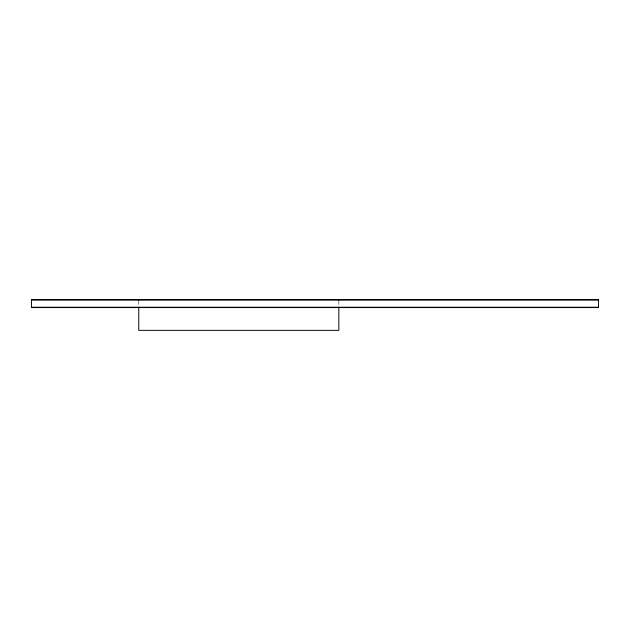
<?xml version="1.0" encoding="UTF-8"?>
<svg xmlns="http://www.w3.org/2000/svg" width="630" height="630" viewBox="0 0 630 630"><rect width="100%" height="100%" fill="white"/><g stroke="black" fill="none" stroke-linecap="round" stroke-linejoin="round"><path stroke-width="0.47" stroke-dasharray="3.15 2.36" d="M338.838 301.337L338.838 306.172M138.757 301.337L138.757 306.172"/><path stroke-width="0.94" d="M31.5 300.014L598.5 300.014M31.5 307.235L598.5 307.235M338.838 299.652L338.838 300.195M338.838 307.141L338.838 330.348L138.757 330.348L138.757 307.141M138.757 299.652L138.757 300.195M598.5 299.652L31.5 299.652L31.5 307.582L598.5 307.582L598.5 299.652"/></g></svg>
